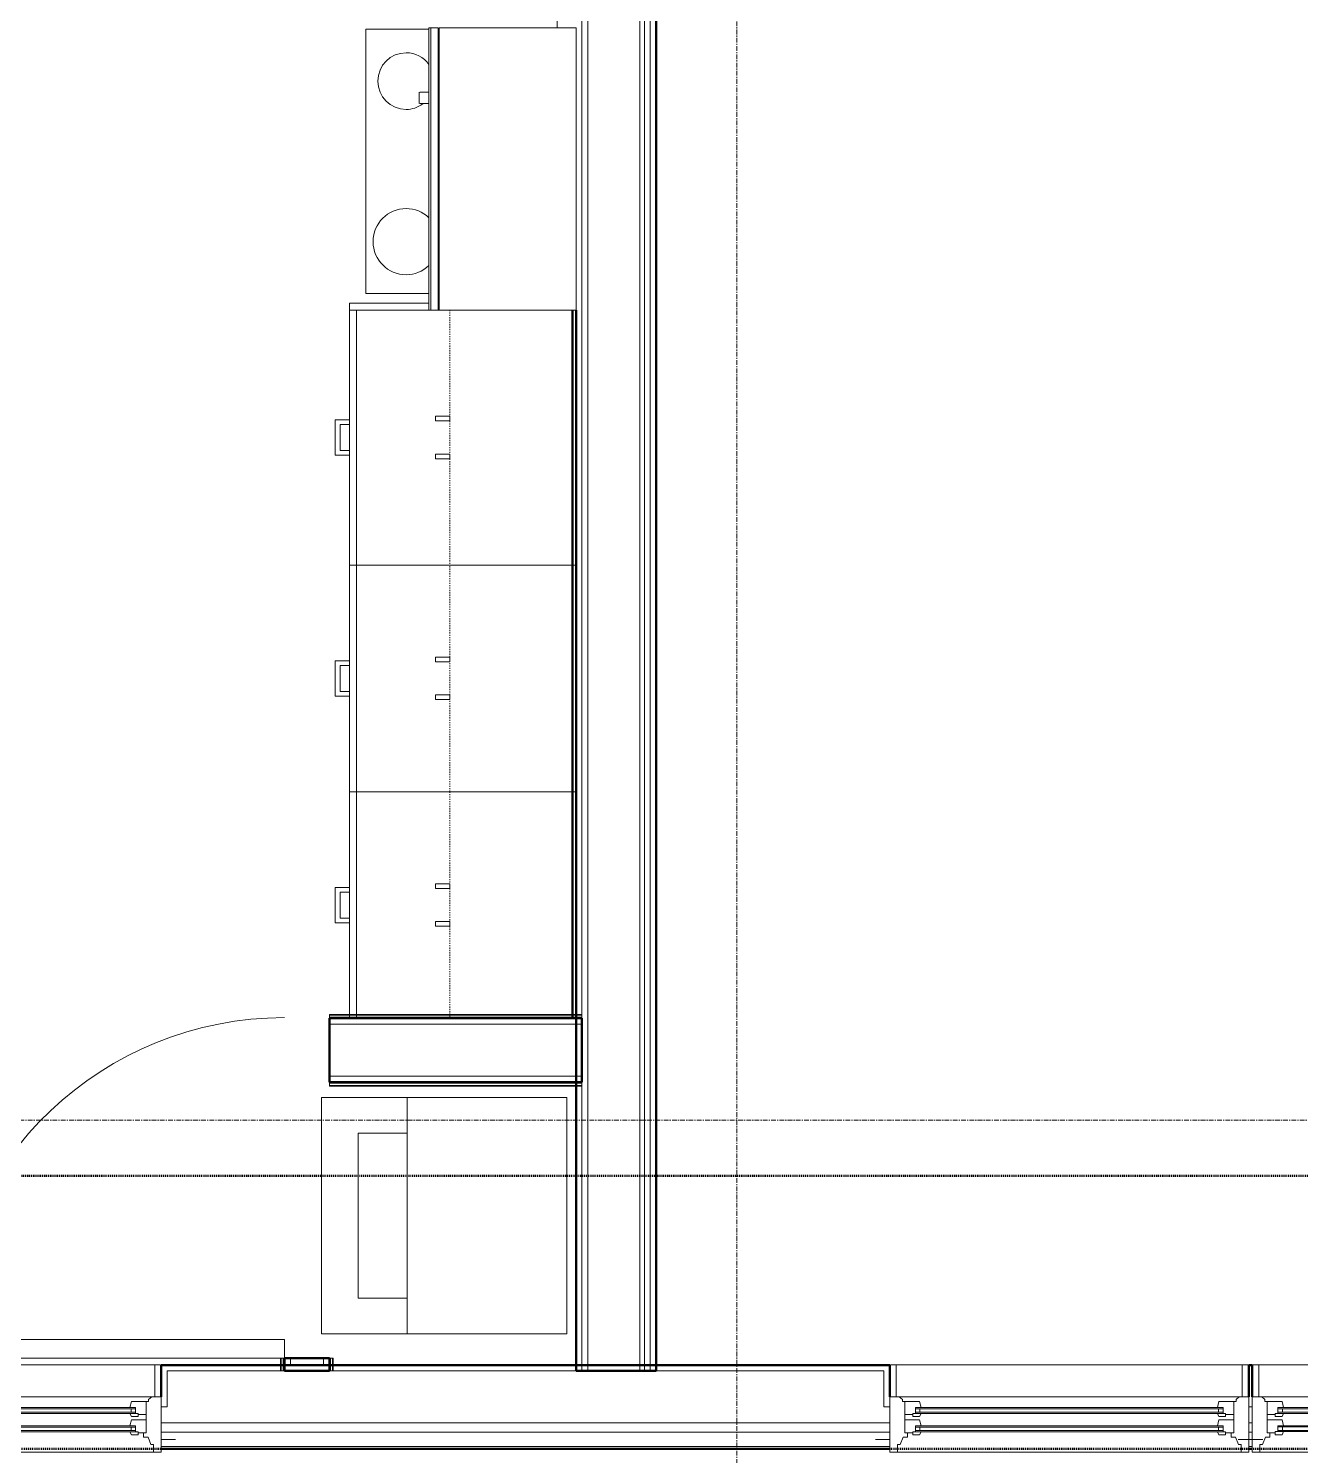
# Model space of a CAD drawing. Header units: inches. Extents: x -4235 to -464, y 9767 to 12344.
# Drawn here: x -2575.4 to -2440.6, y 11246.7 to 11397.8 of the extents above; entities that cross this region are included whole.
import ezdxf

# ---------------------------------------------------------------- set-up
doc = ezdxf.new("R2010")
doc.units = ezdxf.units.IN
doc.header["$MEASUREMENT"] = 0
for name, pattern in [('Dash', [0.25, 0.125, -0.125]), ('Dash 1_16_', [0.125, 0.0625, -0.0625]), ('Grid Line 1_2_', [0.875, 0.5, -0.125, 0.125, -0.125])]:
    doc.linetypes.add(name, pattern=pattern)
for name, color, linetype, lineweight in [('0-1', 7, 'Continuous', 5), ('0-2', 254, 'Continuous', 9), ('A-DOOR-1', 7, 'Continuous', 9), ('A-DOOR-2', 130, 'Continuous', 20), ('A-FLOR-4', 192, 'Continuous', 9), ('A-GLAZ-1', 151, 'Continuous', 9), ('A-GLAZ-2', 151, 'Continuous', 20), ('A-WALL', 113, 'Continuous', 13), ('A-WALL-1', 250, 'Continuous', 50), ('A-WALL-2', 50, 'Continuous', 13), ('A-WALL-3', 10, 'Continuous', 9), ('A-WALL-4', 254, 'Continuous', 9), ('A-WALL-5', 7, 'Continuous', 9), ('A-WALL-6', 113, 'Continuous', 9), ('A-WALL-7', 113, 'Continuous', 50), ('C-PROP-LINE-1', 91, 'Dash 1_16_', 50), ('I-WALL-1', 250, 'Continuous', 50), ('I-WALL-2', 10, 'Continuous', 9), ('I-WALL-3', 254, 'Continuous', 9), ('P-SANR-FIXT-1', 7, 'Continuous', 9), ('Q-CASE-1', 10, 'Continuous', 9), ('Q-CASE-2', 254, 'Continuous', 9), ('Q-CASE-3', 7, 'Continuous', 9), ('Q-CASE-4', 7, 'Dash', 9), ('Q-SPCQ-1', 7, 'Continuous', 9), ('S-GRID-1', 1, 'Grid Line 1_2_', 9)]:
    doc.layers.add(name, color=color, linetype=linetype, lineweight=lineweight)

# ---------------------------------------------------------------- blocks, each defined once
blk = doc.blocks.new('Range - 24_ x 30_-V169-BACKGROUND - 2ND FLOOR')
at = {"layer": 'Q-SPCQ-1'}
blk.add_line((29.13, -22), (30, -22), dxfattribs=at)
for centre, radius, start, end in [((6.5, -6), 3.5, 360, 180), ((23.5, -6), 3, 0, 180), ((6.5, -6), 3.5, 180, 223.5728), ((6.5, -6), 3.5, 316.3809, 0), ((23.5, -6), 3, 180, 216.0867), ((23.5, -6), 3, 306.1227, 0), ((6.5, -6), 3.5, 261.0228, 278.9772)]:
    blk.add_arc(centre, radius, start, end, dxfattribs=at)
blk = doc.blocks.new('Basic Wall _ INT - W4BØF - _5_8 GYP - 2X4 WOOD_BATT_ - 5_8 GYP_ - ___-3183707-BACKGROUND - 2ND FLOOR')
at = {"layer": 'A-WALL-3'}
for p, q in [((-2548.6, 11255.64), (-2548.6, 11256.26)), ((-2548.38, 11256.98), (-2548.37, 11256.98)), ((-2548.25, 11256.26), (-2548.25, 11255.64)), ((-2548.54, 11255.64), (-2548.66, 11255.64)), ((-2548.66, 11255.64), (-2548.6, 11255.64)), ((-2548.6, 11255.64), (-2548.46, 11255.64)), ((-2548.45, 11255.64), (-2548.54, 11255.64)), ((-2548.38, 11255.64), (-2548.45, 11255.64)), ((-2548.45, 11255.64), (-2548.39, 11255.64)), ((-2548.37, 11255.64), (-2548.38, 11255.64)), ((-2548.35, 11255.64), (-2548.37, 11255.64)), ((-2548.29, 11255.64), (-2548.35, 11255.64)), ((-2548.25, 11255.64), (-2548.29, 11255.64)), ((-2548.27, 11255.64), (-2548.25, 11255.64))]:
    blk.add_line(p, q, dxfattribs=at)
at = {"layer": 'A-WALL-4'}
for p, q in [((-2548.6, 11256.98), (-2548.66, 11256.98)), ((-2548.66, 11255.64), (-2548.66, 11256.26)), ((-2548.46, 11256.98), (-2548.6, 11256.98)), ((-2548.6, 11256.26), (-2548.6, 11256.98)), ((-2548.39, 11256.98), (-2548.45, 11256.98)), ((-2548.38, 11256.26), (-2548.38, 11255.64)), ((-2548.25, 11256.98), (-2548.27, 11256.98)), ((-2548.25, 11256.98), (-2548.25, 11256.26))]:
    blk.add_line(p, q, dxfattribs=at)
at = {"layer": 'A-WALL-5'}
for p, q in [((-2548.66, 11256.98), (-2548.38, 11256.98)), ((-2548.66, 11256.26), (-2548.66, 11256.98)), ((-2548.38, 11256.98), (-2548.38, 11256.26)), ((-2548.37, 11256.98), (-2548.29, 11256.98)), ((-2548.29, 11256.98), (-2548.25, 11256.98))]:
    blk.add_line(p, q, dxfattribs=at)
blk = doc.blocks.new('Basic Wall _ INT - W4BØF - _5_8 GYP - 2X4 WOOD_BATT_ - 5_8 GYP_ - ___-3183706-BACKGROUND - 2ND FLOOR')
at = {"layer": 'A-WALL-3'}
for p, q in [((-2543.5, 11256.26), (-2543.5, 11255.64)), ((-2543.15, 11255.64), (-2543.15, 11256.26)), ((-2543.5, 11255.64), (-2543.48, 11255.64)), ((-2543.46, 11255.64), (-2543.5, 11255.64)), ((-2543.42, 11255.64), (-2543.46, 11255.64)), ((-2543.4, 11255.64), (-2543.42, 11255.64)), ((-2543.38, 11255.64), (-2543.4, 11255.64)), ((-2543.36, 11255.64), (-2543.38, 11255.64)), ((-2543.38, 11255.64), (-2543.38, 11255.64)), ((-2543.36, 11255.64), (-2543.3, 11255.64)), ((-2543.3, 11255.64), (-2543.36, 11255.64)), ((-2543.21, 11255.64), (-2543.3, 11255.64)), ((-2543.29, 11255.64), (-2543.15, 11255.64)), ((-2543.09, 11255.64), (-2543.21, 11255.64)), ((-2543.15, 11255.64), (-2543.09, 11255.64))]:
    blk.add_line(p, q, dxfattribs=at)
at = {"layer": 'A-WALL-4'}
for p, q in [((-2543.48, 11256.98), (-2543.5, 11256.98)), ((-2543.5, 11256.98), (-2543.5, 11256.26)), ((-2543.38, 11256.98), (-2543.38, 11256.98)), ((-2543.38, 11255.64), (-2543.38, 11256.26)), ((-2543.3, 11256.98), (-2543.36, 11256.98)), ((-2543.15, 11256.98), (-2543.29, 11256.98)), ((-2543.09, 11256.98), (-2543.15, 11256.98)), ((-2543.15, 11256.28), (-2543.15, 11256.98)), ((-2543.09, 11255.64), (-2543.09, 11256.26))]:
    blk.add_line(p, q, dxfattribs=at)
at = {"layer": 'A-WALL-5'}
for p, q in [((-2543.5, 11256.98), (-2543.46, 11256.98)), ((-2543.46, 11256.98), (-2543.38, 11256.98)), ((-2543.38, 11256.26), (-2543.38, 11256.98)), ((-2543.38, 11256.98), (-2543.09, 11256.98)), ((-2543.09, 11256.26), (-2543.09, 11256.98))]:
    blk.add_line(p, q, dxfattribs=at)
blk = doc.blocks.new('Basic Wall _ INT - W6BØF - _5_8 GYP - 2X6 WOOD_BATT_ - 5_8 GYP_ - ___-3183763-BACKGROUND - 2ND FLOOR')
at = {"layer": 'A-WALL-3'}
for p, q in [((-2541.37, 11293.33), (-2517.75, 11293.33)), ((-2517.75, 11292.98), (-2541.37, 11292.98)), ((-2517.75, 11293.39), (-2517.37, 11293.39)), ((-2517.75, 11293.33), (-2517.37, 11293.33)), ((-2517.37, 11293.1), (-2517.75, 11293.1)), ((-2517.37, 11292.98), (-2517.75, 11292.98)), ((-2517.37, 11293.33), (-2516.75, 11293.33)), ((-2516.75, 11292.98), (-2517.37, 11292.98)), ((-2516.75, 11293.33), (-2516.75, 11293.39)), ((-2516.75, 11293.39), (-2516.75, 11293.1)), ((-2516.75, 11293.18), (-2516.75, 11293.33)), ((-2516.75, 11293.12), (-2516.75, 11293.18)), ((-2516.75, 11293.1), (-2516.75, 11293.09)), ((-2516.75, 11293.1), (-2516.75, 11293.1)), ((-2516.75, 11293.09), (-2516.75, 11293.08)), ((-2516.75, 11293.08), (-2516.75, 11293.04)), ((-2516.75, 11293.04), (-2516.75, 11293.02)), ((-2516.75, 11293.02), (-2516.75, 11292.98)), ((-2516.75, 11292.98), (-2516.75, 11293))]:
    blk.add_line(p, q, dxfattribs=at)
at = {"layer": 'A-WALL-4'}
for p, q in [((-2543.5, 11293.39), (-2543.5, 11293.33)), ((-2543.5, 11293.33), (-2543.5, 11293.18)), ((-2543.5, 11293.33), (-2541.37, 11293.33)), ((-2543.5, 11293.18), (-2543.5, 11293.12)), ((-2543.5, 11293), (-2543.5, 11292.98)), ((-2541.37, 11292.98), (-2543.5, 11292.98)), ((-2541.37, 11293.39), (-2517.75, 11293.39)), ((-2517.75, 11293.1), (-2541.37, 11293.1)), ((-2517.37, 11293.39), (-2516.75, 11293.39)), ((-2516.75, 11293.1), (-2517.37, 11293.1))]:
    blk.add_line(p, q, dxfattribs=at)
at = {"layer": 'A-WALL-5'}
for p, q in [((-2543.5, 11293.1), (-2543.5, 11293.39)), ((-2543.5, 11293.39), (-2541.37, 11293.39)), ((-2541.37, 11293.1), (-2543.5, 11293.1)), ((-2543.5, 11293.02), (-2543.5, 11293.1)), ((-2543.5, 11292.98), (-2543.5, 11293.02))]:
    blk.add_line(p, q, dxfattribs=at)
blk = doc.blocks.new('Basic Wall _ INT - W6BØF - _5_8 GYP - 2X6 WOOD_BATT_ - 5_8 GYP_ - ___-3183762-BACKGROUND - 2ND FLOOR')
at = {"layer": 'A-WALL-3'}
for p, q in [((-2516.75, 11286.23), (-2517.37, 11286.23)), ((-2517.37, 11285.88), (-2516.75, 11285.88)), ((-2516.75, 11286.23), (-2516.75, 11286.18)), ((-2516.75, 11286.2), (-2516.75, 11286.23)), ((-2516.75, 11286.18), (-2516.75, 11286.16)), ((-2516.75, 11286.16), (-2516.75, 11286.14)), ((-2516.75, 11286.14), (-2516.75, 11286.1)), ((-2516.75, 11286.1), (-2516.75, 11285.81)), ((-2516.75, 11286.02), (-2516.75, 11286.09)), ((-2516.75, 11285.88), (-2516.75, 11286.02)), ((-2516.75, 11285.81), (-2516.75, 11285.88))]:
    blk.add_line(p, q, dxfattribs=at)
at = {"layer": 'A-WALL-4'}
for p, q in [((-2543.5, 11286.23), (-2543.5, 11286.2)), ((-2517.37, 11286.23), (-2543.5, 11286.23)), ((-2543.5, 11286.09), (-2543.5, 11286.02)), ((-2543.5, 11286.02), (-2543.5, 11285.88)), ((-2543.5, 11285.88), (-2543.5, 11285.81)), ((-2543.5, 11285.88), (-2517.37, 11285.88)), ((-2517.37, 11286.1), (-2516.75, 11286.1)), ((-2517.37, 11285.81), (-2516.75, 11285.81))]:
    blk.add_line(p, q, dxfattribs=at)
at = {"layer": 'A-WALL-5'}
for p, q in [((-2543.5, 11286.18), (-2543.5, 11286.23)), ((-2543.5, 11286.1), (-2543.5, 11286.18)), ((-2543.5, 11286.1), (-2517.37, 11286.1)), ((-2543.5, 11285.81), (-2543.5, 11286.1)), ((-2543.5, 11285.81), (-2517.37, 11285.81))]:
    blk.add_line(p, q, dxfattribs=at)
blk = doc.blocks.new('SWING - SINGLE - FLUSH - 36_ x 80_ - OFFSET PIVOT DOOR AT MAGIC PAK AND WASHER_DRYER-3199415-BACKGROUND - 2ND FLOOR')
at = {"layer": 'A-DOOR-1'}
blk.add_arc((18, -2.38), 36.07, 180, 266.8211, dxfattribs=at)
at = {"layer": 'A-DOOR-2'}
for p, q in [((16, -2.38), (16, -38.39)), ((18, -2.38), (16, -2.38)), ((18, -2.38), (18, -38.39)), ((18, -38.39), (16, -38.39))]:
    blk.add_line(p, q, dxfattribs=at)
blk = doc.blocks.new('Stacked Washer and Dryer - 26_x25_ - Private-1372850-BACKGROUND - 2ND FLOOR')
at = {"layer": 'P-SANR-FIXT-1'}
for p, q in [((0, 12.5), (26, 12.5)), ((0, 12.5), (0, -12.5)), ((16.90625, -12.5), (16.90625, 12.5)), ((26, 12.5), (26, -12.5)), ((22.09375, 8.75), (16.90625, 8.75)), ((22.09375, -8.75), (22.09375, 8.75)), ((16.90625, -8.75), (22.09375, -8.75)), ((26, -12.5), (0, -12.5))]:
    blk.add_line(p, q, dxfattribs=at)
blk = doc.blocks.new('30quot_MicrowaveVent_11166 - 70cm miele oven-2804781-BACKGROUND - 2ND FLOOR')
at = {"layer": 'Q-CASE-3'}
for p, q in [((15.68, 15.6), (-14.2, 15.6)), ((-14.2, 15.39), (-14.2, 15.6)), ((-14.2, 14.61), (-14.2, 15.39)), ((15.68, 15.39), (-14.2, 15.39)), ((8.88, 16.6), (7.69, 16.6)), ((7.69, 15.63), (7.69, 16.55)), ((8.88, 16.55), (8.88, 15.63)), ((15.68, 15.6), (15.68, 15.39)), ((15.68, 15.39), (15.68, 14.61)), ((15.68, 14.61), (-14.2, 14.61)), ((-14.2, 0), (-14.2, 14.49)), ((-14.2, 14.49), (15.68, 14.49)), ((15.68, 14.49), (15.68, 0)), ((-14.2, 0), (15.68, 0))]:
    blk.add_line(p, q, dxfattribs=at)
blk = doc.blocks.new('Base Cabinet 3 Drawer 230 - Base Cabinet 3 Drawer 230 27_-V23-BACKGROUND - 2ND FLOOR')
at = {"layer": 'Q-CASE-1'}
for p, q in [((-0.64, 24), (-1.14, 24)), ((-0.64, 24), (-1.14, 24)), ((2.11, 24), (2.61, 24)), ((2.11, 24), (2.61, 24)), ((-12.76, 0.37), (-12.76, 0)), ((-12.76, 0), (14.24, 0))]:
    blk.add_line(p, q, dxfattribs=at)
at = {"layer": 'Q-CASE-2'}
for p, q in [((-12.76, 24), (14.24, 24)), ((-12.76, 23.25), (-12.76, 24)), ((14.24, 23.25), (-12.76, 23.25)), ((-12.76, 23.25), (-12.76, 0.37)), ((-0.64, 24), (-1.14, 24)), ((2.11, 24), (2.61, 24)), ((14.24, 24), (14.24, 23.25)), ((14.24, 15.6), (14.24, 23.25)), ((14.24, 14.49), (14.24, 14.61))]:
    blk.add_line(p, q, dxfattribs=at)
at = {"layer": 'Q-CASE-3'}
for p, q in [((2.61, 25.5), (-1.14, 25.5)), ((-1.14, 25.5), (-1.14, 24)), ((-0.64, 24), (-0.64, 25)), ((-0.64, 25), (2.11, 25)), ((2.11, 25), (2.11, 24)), ((2.61, 24), (2.61, 25.5))]:
    blk.add_line(p, q, dxfattribs=at)
blk = doc.blocks.new('Base Cabinet 3 Drawer 230 - Base Cabinet 3 Drawer 230 24_-V24-BACKGROUND - 2ND FLOOR')
at = {"layer": 'Q-CASE-1'}
for p, q in [((-0.64, 24), (-1.14, 24)), ((-0.64, 24), (-1.14, 24)), ((2.11, 24), (2.61, 24)), ((2.11, 24), (2.61, 24)), ((-11.26, 0.37), (-11.26, 0)), ((12.74, 0), (12.74, 0.37)), ((-11.26, 0), (12.74, 0))]:
    blk.add_line(p, q, dxfattribs=at)
at = {"layer": 'Q-CASE-2'}
for p, q in [((-11.26, 24), (12.74, 24)), ((-11.26, 23.25), (-11.26, 24)), ((12.74, 23.25), (-11.26, 23.25)), ((-11.26, 23.25), (-11.26, 0.37)), ((-0.64, 24), (-1.14, 24)), ((2.11, 24), (2.61, 24)), ((12.74, 24), (12.74, 23.25)), ((12.74, 0.37), (12.74, 23.25))]:
    blk.add_line(p, q, dxfattribs=at)
at = {"layer": 'Q-CASE-3'}
for p, q in [((2.61, 25.5), (-1.14, 25.5)), ((-1.14, 25.5), (-1.14, 24)), ((-0.64, 24), (-0.64, 25)), ((-0.64, 25), (2.11, 25)), ((2.11, 25), (2.11, 24)), ((2.61, 24), (2.61, 25.5))]:
    blk.add_line(p, q, dxfattribs=at)
blk = doc.blocks.new('Base Cabinet 3 Drawer 230 - Base Cabinet 3 Drawer 230 24_-V26-BACKGROUND - 2ND FLOOR')
at = {"layer": 'Q-CASE-1'}
for p, q in [((-11.26, -0.37), (-11.26, 0)), ((-11.26, 0), (12.74, 0)), ((12.74, 0), (12.74, -0.37)), ((12.74, -0.37), (12.74, -23.25)), ((-1.14, -24), (-0.64, -24)), ((-1.14, -24), (-0.64, -24)), ((2.61, -24), (2.11, -24)), ((2.61, -24), (2.11, -24)), ((12.74, -24), (12.74, -23.25))]:
    blk.add_line(p, q, dxfattribs=at)
at = {"layer": 'Q-CASE-2'}
for p, q in [((-11.26, -23.25), (-11.26, -0.37)), ((-11.26, -23.25), (-11.26, -24)), ((12.74, -23.25), (-11.26, -23.25)), ((-11.26, -24), (12.74, -24)), ((-1.14, -24), (-0.64, -24)), ((2.61, -24), (2.11, -24))]:
    blk.add_line(p, q, dxfattribs=at)
at = {"layer": 'Q-CASE-3'}
for p, q in [((-1.14, -24), (-1.14, -25.5)), ((-0.64, -25), (-0.64, -24)), ((2.11, -24), (2.11, -25)), ((2.61, -25.5), (2.61, -24)), ((-1.14, -25.5), (2.61, -25.5)), ((2.11, -25), (-0.64, -25))]:
    blk.add_line(p, q, dxfattribs=at)
blk = doc.blocks.new('300 Series Wall Hung Cabinet_302 - 27_ X 24_-2768166-BACKGROUND - 2ND FLOOR')
at = {"layer": 'Q-CASE-3'}
for p, q in [((-2.25, -13.19), (-1.76, -13.19)), ((-2.25, -13.19), (-2.25, -14.69)), ((-1.76, -14.69), (-1.76, -13.19)), ((1.75, -13.19), (2.24, -13.19)), ((1.75, -13.19), (1.75, -14.69)), ((2.24, -14.69), (2.24, -13.19)), ((-2.25, -14.69), (-1.76, -14.69)), ((1.75, -14.69), (2.24, -14.69))]:
    blk.add_line(p, q, dxfattribs=at)
at = {"layer": 'Q-CASE-4'}
for p, q in [((13.5, -0.19), (-13.5, -0.19)), ((-13.5, -0.19), (-13.5, -13.19)), ((13.5, -13.19), (13.5, -0.19)), ((-13.5, -13.19), (13.5, -13.19))]:
    blk.add_line(p, q, dxfattribs=at)
blk = doc.blocks.new('300 Series Wall Hung Cabinet_302 - 24_ X 24_-2590484-BACKGROUND - 2ND FLOOR')
at = {"layer": 'Q-CASE-3'}
for p, q in [((-1.76, 14.69), (-2.25, 14.69)), ((-2.25, 14.69), (-2.25, 13.19)), ((-1.76, 13.19), (-1.76, 14.69)), ((2.24, 14.69), (1.75, 14.69)), ((1.75, 14.69), (1.75, 13.19)), ((2.24, 13.19), (2.24, 14.69)), ((-1.76, 13.19), (-2.25, 13.19)), ((2.24, 13.19), (1.75, 13.19))]:
    blk.add_line(p, q, dxfattribs=at)
at = {"layer": 'Q-CASE-4'}
for p, q in [((-12, 0.19), (-12, 13.19)), ((-12, 13.19), (12, 13.19)), ((12, 13.19), (12, 0.19)), ((12, 0.19), (-12, 0.19))]:
    blk.add_line(p, q, dxfattribs=at)
blk = doc.blocks.new('300 Series Wall Hung Cabinet_302 - 24_ X 24_-2588623-BACKGROUND - 2ND FLOOR')
at = {"layer": 'Q-CASE-3'}
for p, q in [((-2.25, -13.19), (-1.76, -13.19)), ((-2.25, -13.19), (-2.25, -14.69)), ((-1.76, -14.69), (-1.76, -13.19)), ((1.75, -13.19), (2.24, -13.19)), ((1.75, -13.19), (1.75, -14.69)), ((2.24, -14.69), (2.24, -13.19)), ((-2.25, -14.69), (-1.76, -14.69)), ((1.75, -14.69), (2.24, -14.69))]:
    blk.add_line(p, q, dxfattribs=at)
at = {"layer": 'Q-CASE-4'}
for p, q in [((12, -0.19), (-12, -0.19)), ((-12, -0.19), (-12, -13.19)), ((12, -13.19), (12, -0.19)), ((-12, -13.19), (12, -13.19))]:
    blk.add_line(p, q, dxfattribs=at)
blk = doc.blocks.new('CTR - 1st Phase - Unit Layouts_rvt-1-BACKGROUND - 2ND FLOOR')
at = {"layer": 'A-WALL-1'}
for p, q in [((-2517.75, 11367.98), (-2517.75, 11292.98)), ((-2517.37, 11292.98), (-2517.37, 11367.98)), ((-2516.75, 11292.98), (-2543.5, 11292.98)), ((-2543.5, 11292.98), (-2543.5, 11286.23)), ((-2517.75, 11292.98), (-2517.37, 11292.98)), ((-2516.75, 11286.23), (-2516.75, 11292.98)), ((-2543.5, 11286.23), (-2516.75, 11286.23)), ((-2543.5, 11256.98), (-2548.25, 11256.98)), ((-2548.25, 11256.98), (-2548.25, 11255.64)), ((-2543.5, 11255.64), (-2543.5, 11256.98)), ((-2548.25, 11255.64), (-2547.63, 11255.64)), ((-2547.63, 11255.64), (-2544.13, 11255.64)), ((-2544.13, 11255.64), (-2543.5, 11255.64))]:
    blk.add_line(p, q, dxfattribs=at)
at = {"layer": 'A-WALL-2'}
for p, q in [((-2516.75, 11292.35), (-2543.5, 11292.35)), ((-2516.75, 11286.85), (-2543.5, 11286.85)), ((-2547.63, 11256.98), (-2547.63, 11256.26)), ((-2547.63, 11256.26), (-2544.13, 11256.26)), ((-2544.13, 11256.98), (-2544.13, 11256.26))]:
    blk.add_line(p, q, dxfattribs=at)
at = {"layer": 'A-WALL-3'}
for p, q in [((-2517.37, 11292.98), (-2517.37, 11367.98)), ((-2541.37, 11292.98), (-2543.5, 11292.98)), ((-2517.75, 11292.98), (-2541.37, 11292.98)), ((-2517.37, 11292.98), (-2517.75, 11292.98)), ((-2517.37, 11292.98), (-2517.75, 11292.98)), ((-2516.75, 11292.98), (-2517.37, 11292.98)), ((-2516.75, 11292.98), (-2516.75, 11286.23)), ((-2543.5, 11286.23), (-2517.37, 11286.23)), ((-2517.37, 11286.23), (-2516.75, 11286.23)), ((-2548.25, 11256.98), (-2548.25, 11256.26)), ((-2548.25, 11256.26), (-2548.25, 11255.64)), ((-2543.5, 11256.26), (-2543.5, 11256.98)), ((-2543.5, 11255.64), (-2543.5, 11256.26)), ((-2543.5, 11255.64), (-2548.25, 11255.64))]:
    blk.add_line(p, q, dxfattribs=at)
at = {"layer": 'A-WALL-4'}
for p, q in [((-2517.75, 11367.98), (-2517.75, 11292.98)), ((-2543.5, 11286.23), (-2543.5, 11292.98)), ((-2548.25, 11256.98), (-2543.5, 11256.98))]:
    blk.add_line(p, q, dxfattribs=at)
at = {"layer": 'A-WALL-6'}
for p, q in [((-2539.62, 11397.73), (-2539.62, 11369.73)), ((-2532.97, 11397.73), (-2539.62, 11397.73)), ((-2539.62, 11397.73), (-2539.62, 11369.73)), ((-2532.97, 11397.73), (-2539.62, 11397.73)), ((-2531.86, 11397.73), (-2531.98, 11397.73)), ((-2531.86, 11397.73), (-2531.98, 11397.73)), ((-2539.62, 11369.73), (-2532.97, 11369.73)), ((-2539.62, 11369.73), (-2532.97, 11369.73)), ((-2531.98, 11369.73), (-2531.86, 11369.73)), ((-2531.98, 11369.73), (-2531.86, 11369.73)), ((-2532.97, 11368.73), (-2541.37, 11368.73)), ((-2541.37, 11368.73), (-2541.37, 11292.98)), ((-2541.37, 11292.98), (-2541.37, 11368.73)), ((-2532.97, 11368.73), (-2541.37, 11368.73)), ((-2531.86, 11368.73), (-2531.98, 11368.73)), ((-2531.86, 11368.73), (-2531.98, 11368.73)), ((-2517.37, 11292.98), (-2517.37, 11367.98)), ((-2517.37, 11292.98), (-2517.37, 11367.98)), ((-2541.37, 11292.98), (-2517.75, 11292.98)), ((-2517.75, 11292.98), (-2541.37, 11292.98)), ((-2517.75, 11292.98), (-2517.37, 11292.98)), ((-2517.37, 11292.98), (-2517.75, 11292.98))]:
    blk.add_line(p, q, dxfattribs=at)
at = {"layer": '0-2'}
for name, p, rotation in [('Range - 24_ x 30_-V169-BACKGROUND - 2ND FLOOR', (-2541.37, 11368.73), 90.00000000012778), ('30quot_MicrowaveVent_11166 - 70cm miele oven-2804781-BACKGROUND - 2ND FLOOR', (-2517.37, 11382.18), 90.00000000000172), ('Base Cabinet 3 Drawer 230 - Base Cabinet 3 Drawer 230 27_-V23-BACKGROUND - 2ND FLOOR', (-2517.37, 11353.74), 90.00000000004715), ('300 Series Wall Hung Cabinet_302 - 27_ X 24_-2768166-BACKGROUND - 2ND FLOOR', (-2517.56, 11354.48), 270.0000000000029), ('Base Cabinet 3 Drawer 230 - Base Cabinet 3 Drawer 230 24_-V24-BACKGROUND - 2ND FLOOR', (-2517.37, 11328.24), 90.00000000004715), ('300 Series Wall Hung Cabinet_302 - 24_ X 24_-2590484-BACKGROUND - 2ND FLOOR', (-2517.56, 11328.98), 90.0000000000029), ('Base Cabinet 3 Drawer 230 - Base Cabinet 3 Drawer 230 24_-V26-BACKGROUND - 2ND FLOOR', (-2517.37, 11305.71), 269.9999999999575), ('300 Series Wall Hung Cabinet_302 - 24_ X 24_-2588623-BACKGROUND - 2ND FLOOR', (-2517.56, 11304.98), 270.0000000000029), ('SWING - SINGLE - FLUSH - 36_ x 80_ - OFFSET PIVOT DOOR AT MAGIC PAK AND WASHER_DRYER-3199415-BACKGROUND - 2ND FLOOR', (-2545.88, 11274.98), 270.000000000112), ('Stacked Washer and Dryer - 26_x25_ - Private-1372850-BACKGROUND - 2ND FLOOR', (-2518.34, 11272.08), 180)]:
    blk.add_blockref(name, p, dxfattribs=dict(at, rotation=rotation))
for name in ['Basic Wall _ INT - W6BØF - _5_8 GYP - 2X6 WOOD_BATT_ - 5_8 GYP_ - ___-3183763-BACKGROUND - 2ND FLOOR', 'Basic Wall _ INT - W6BØF - _5_8 GYP - 2X6 WOOD_BATT_ - 5_8 GYP_ - ___-3183762-BACKGROUND - 2ND FLOOR', 'Basic Wall _ INT - W4BØF - _5_8 GYP - 2X4 WOOD_BATT_ - 5_8 GYP_ - ___-3183707-BACKGROUND - 2ND FLOOR', 'Basic Wall _ INT - W4BØF - _5_8 GYP - 2X4 WOOD_BATT_ - 5_8 GYP_ - ___-3183706-BACKGROUND - 2ND FLOOR']:
    blk.add_blockref(name, (0, 0), dxfattribs=at)
blk = doc.blocks.new('CTR - 1st Phase - Common Walls_rvt-1-BACKGROUND - 2ND FLOOR')
at = {"layer": 'A-WALL-2'}
for p, q in [((-2516.75, 11255.64), (-2516.75, 11640.61)), ((-2516.12, 11255.64), (-2516.12, 11640.61)), ((-2510.62, 11255.64), (-2510.62, 11640.61)), ((-2510.12, 11255.64), (-2510.12, 11640.61)), ((-2509.5, 11255.64), (-2509.5, 11640.61))]:
    blk.add_line(p, q, dxfattribs=at)
at = {"layer": 'I-WALL-1'}
for p, q in [((-2508.87, 11255.64), (-2508.87, 11466.04)), ((-2517.37, 11367.98), (-2517.37, 11255.64)), ((-2517.37, 11255.64), (-2508.87, 11255.64))]:
    blk.add_line(p, q, dxfattribs=at)
at = {"layer": 'I-WALL-2'}
for p, q in [((-2517.37, 11367.98), (-2517.37, 11293.39)), ((-2517.37, 11293.39), (-2517.37, 11293.27)), ((-2517.37, 11293.27), (-2517.37, 11293.18)), ((-2517.37, 11293.18), (-2517.37, 11293.12)), ((-2517.37, 11292.98), (-2517.37, 11286.23)), ((-2517.37, 11286.08), (-2517.37, 11286.03)), ((-2517.37, 11286.02), (-2517.37, 11285.93)), ((-2517.37, 11285.93), (-2517.37, 11285.82)), ((-2517.37, 11256.26), (-2517.37, 11255.64)), ((-2508.87, 11255.64), (-2508.87, 11256.26)), ((-2508.87, 11255.64), (-2517.37, 11255.64))]:
    blk.add_line(p, q, dxfattribs=at)
at = {"layer": 'I-WALL-3'}
for p, q in [((-2508.87, 11256.26), (-2508.87, 11425.04)), ((-2517.37, 11285.82), (-2517.37, 11256.26))]:
    blk.add_line(p, q, dxfattribs=at)
blk = doc.blocks.new('Window-Double_Hung-Andersen-400_Series-Tilt_Wash - DOUBLE HUNG - REVERSE COTTAGE - 2ND FLOOR-2888466-BACKGROUND - 2ND FLOOR')
at = {"layer": 'A-GLAZ-1'}
for p, q in [((-19.01, 2.44), (-19.01, 3.94)), ((-19.01, 3.94), (-18.95, 3.94)), ((-18.95, 4.44), (18.95, 4.44)), ((-18.95, 1.06), (-18.95, 4.44)), ((-18.32, 1.06), (-18.32, 4.44)), ((18.32, 1.06), (18.32, 4.44)), ((18.95, 4.44), (18.95, 1.06)), ((18.95, 3.94), (19.01, 3.94)), ((19.01, 3.94), (19.01, 2.44)), ((-18.95, 2.44), (-19.01, 2.44)), ((19.01, 2.44), (18.95, 2.44)), ((18.95, 1.06), (-18.95, 1.06)), ((-16.29, -0.19), (-15.7, -0.19)), ((-16.29, -0.56), (-15.7, -0.56)), ((-15.82, -0.56), (-15.82, -0.19)), ((-15.7, -0.06), (15.7, -0.06)), ((-15.7, -0.19), (15.7, -0.19)), ((-15.7, -0.56), (15.7, -0.56)), ((-15.7, -0.69), (15.7, -0.69)), ((16.29, -0.19), (15.7, -0.19)), ((16.29, -0.56), (15.7, -0.56)), ((15.82, -0.56), (15.82, -0.19)), ((-16.29, -2.13), (-15.7, -2.13)), ((-16.29, -2.5), (-15.7, -2.5)), ((-15.82, -2.5), (-15.82, -2.13)), ((-15.7, -2), (15.7, -2)), ((-15.7, -2.13), (15.7, -2.13)), ((-15.7, -2.5), (15.7, -2.5)), ((-15.7, -2.63), (15.7, -2.63)), ((16.29, -2.13), (15.7, -2.13)), ((16.29, -2.5), (15.7, -2.5)), ((15.82, -2.5), (15.82, -2.13))]:
    blk.add_line(p, q, dxfattribs=at)
at = {"layer": 'A-GLAZ-2'}
for p, q in [((-19.01, 1.06), (19.01, 1.06)), ((-19.01, -4.81), (-19.01, 1.06)), ((-17.67, 0.78), (-18, 1.06)), ((-17.67, 0.78), (-17.67, 0.56)), ((-17.67, 0.56), (-15.86, 0.56)), ((-17.42, -2.75), (-17.42, 0.56)), ((-15.86, 0.56), (-15.7, -0.06)), ((15.86, 0.56), (15.7, -0.06)), ((17.67, 0.56), (15.86, 0.56)), ((17.42, -2.75), (17.42, 0.56)), ((17.67, 0.78), (18, 1.06)), ((17.67, 0.78), (17.67, 0.56)), ((19.01, 1.06), (19.01, -4.81)), ((-17.42, -0.81), (-16.57, -0.81)), ((-17.42, -1.38), (-15.86, -1.38)), ((-16.57, -0.69), (-16.57, -1.03)), ((-15.7, -0.69), (-16.57, -0.69)), ((-15.86, -1.03), (-16.57, -1.03)), ((-16.29, -0.69), (-16.29, -0.06)), ((-15.7, -0.06), (-16.29, -0.06)), ((-15.86, -1.03), (-15.7, -0.69)), ((-15.86, -1.38), (-15.7, -2)), ((15.7, -0.06), (16.29, -0.06)), ((15.86, -1.03), (15.7, -0.69)), ((15.7, -0.69), (16.57, -0.69)), ((15.86, -1.38), (15.7, -2)), ((15.86, -1.03), (16.57, -1.03)), ((17.42, -1.38), (15.86, -1.38)), ((16.29, -0.69), (16.29, -0.06)), ((16.57, -0.69), (16.57, -1.03)), ((17.42, -0.81), (16.57, -0.81)), ((-17.42, -2.75), (-16.57, -2.75)), ((-17.14, -3.19), (-17.14, -2.75)), ((-16.57, -2.63), (-16.57, -2.97)), ((-15.7, -2.63), (-16.57, -2.63)), ((-15.86, -2.97), (-16.57, -2.97)), ((-16.29, -2.63), (-16.29, -2)), ((-15.7, -2), (-16.29, -2)), ((-15.86, -2.97), (-15.7, -2.63)), ((15.7, -2), (16.29, -2)), ((15.86, -2.97), (15.7, -2.63)), ((15.7, -2.63), (16.57, -2.63)), ((15.86, -2.97), (16.57, -2.97)), ((16.29, -2.63), (16.29, -2)), ((16.57, -2.63), (16.57, -2.97)), ((17.42, -2.75), (16.57, -2.75)), ((17.14, -3.19), (17.14, -2.75)), ((-19.01, -3.44), (-20.51, -3.44)), ((-18.2, -4), (-17.92, -4)), ((-18.2, -4.81), (-18.2, -4)), ((-17.92, -4), (-17.61, -3.19)), ((-17.61, -3.19), (-17.14, -3.19)), ((17.61, -3.19), (17.14, -3.19)), ((17.92, -4), (17.61, -3.19)), ((18.2, -4), (17.92, -4)), ((18.2, -4.81), (18.2, -4)), ((19.01, -3.44), (20.51, -3.44)), ((19.01, -4.81), (-19.01, -4.81))]:
    blk.add_line(p, q, dxfattribs=at)
blk = doc.blocks.new('Window-Double_Hung-Andersen-400_Series-Tilt_Wash - DOUBLE HUNG - REVERSE COTTAGE - 2ND FLOOR-2888385-BACKGROUND - 2ND FLOOR')
at = {"layer": 'A-GLAZ-1'}
for p, q in [((-16.29, 2.5), (-15.7, 2.5)), ((-16.29, 2.12), (-15.7, 2.12)), ((-15.82, 2.5), (-15.82, 2.12)), ((-15.7, 2.62), (15.7, 2.62)), ((-15.7, 2.5), (15.7, 2.5)), ((-15.7, 2.12), (15.7, 2.12)), ((-15.7, 2), (15.7, 2)), ((16.29, 2.5), (15.7, 2.5)), ((16.29, 2.12), (15.7, 2.12)), ((15.82, 2.5), (15.82, 2.12)), ((-16.29, 0.56), (-15.7, 0.56)), ((-16.29, 0.19), (-15.7, 0.19)), ((-15.82, 0.56), (-15.82, 0.19)), ((-15.7, 0.69), (15.7, 0.69)), ((-15.7, 0.56), (15.7, 0.56)), ((-15.7, 0.19), (15.7, 0.19)), ((-15.7, 0.06), (15.7, 0.06)), ((16.29, 0.56), (15.7, 0.56)), ((16.29, 0.19), (15.7, 0.19)), ((15.82, 0.56), (15.82, 0.19)), ((18.95, -1.06), (-18.95, -1.06)), ((-18.95, -1.06), (-18.95, -4.44)), ((-18.32, -1.06), (-18.32, -4.44)), ((18.32, -1.06), (18.32, -4.44)), ((18.95, -4.44), (18.95, -1.06)), ((-19.01, -3.94), (-19.01, -2.44)), ((-19.01, -2.44), (-18.95, -2.44)), ((18.95, -2.44), (19.01, -2.44)), ((19.01, -2.44), (19.01, -3.94)), ((-18.95, -3.94), (-19.01, -3.94)), ((-18.95, -4.44), (18.95, -4.44)), ((19.01, -3.94), (18.95, -3.94))]:
    blk.add_line(p, q, dxfattribs=at)
at = {"layer": 'A-GLAZ-2'}
for p, q in [((19.01, 4.81), (-19.01, 4.81)), ((-19.01, 4.81), (-19.01, -1.06)), ((-18.2, 4.81), (-18.2, 4)), ((18.2, 4.81), (18.2, 4)), ((19.01, -1.06), (19.01, 4.81)), ((-19.01, 3.44), (-20.51, 3.44)), ((-18.2, 4), (-17.92, 4)), ((-17.92, 4), (-17.61, 3.19)), ((-17.61, 3.19), (-17.14, 3.19)), ((-17.14, 3.19), (-17.14, 2.75)), ((17.14, 3.19), (17.14, 2.75)), ((17.61, 3.19), (17.14, 3.19)), ((17.92, 4), (17.61, 3.19)), ((18.2, 4), (17.92, 4)), ((19.01, 3.44), (20.51, 3.44)), ((-17.42, 2.75), (-16.57, 2.75)), ((-17.42, 2.75), (-17.42, -0.56)), ((-15.86, 2.97), (-16.57, 2.97)), ((-16.57, 2.62), (-16.57, 2.97)), ((-15.7, 2.62), (-16.57, 2.62)), ((-16.29, 2.62), (-16.29, 2)), ((-15.7, 2), (-16.29, 2)), ((-15.86, 2.97), (-15.7, 2.62)), ((-15.86, 1.37), (-15.7, 2)), ((15.86, 2.97), (15.7, 2.62)), ((15.7, 2.62), (16.57, 2.62)), ((15.7, 2), (16.29, 2)), ((15.86, 1.37), (15.7, 2)), ((15.86, 2.97), (16.57, 2.97)), ((16.29, 2.62), (16.29, 2)), ((16.57, 2.62), (16.57, 2.97)), ((17.42, 2.75), (16.57, 2.75)), ((17.42, 2.75), (17.42, -0.56)), ((-17.42, 1.37), (-15.86, 1.37)), ((-17.42, 0.81), (-16.57, 0.81)), ((-15.86, 1.03), (-16.57, 1.03)), ((-16.57, 0.69), (-16.57, 1.03)), ((-15.7, 0.69), (-16.57, 0.69)), ((-16.29, 0.69), (-16.29, 0.06)), ((-15.7, 0.06), (-16.29, 0.06)), ((-15.86, 1.03), (-15.7, 0.69)), ((-15.86, -0.56), (-15.7, 0.06)), ((15.86, 1.03), (15.7, 0.69)), ((15.7, 0.69), (16.57, 0.69)), ((15.7, 0.06), (16.29, 0.06)), ((15.86, -0.56), (15.7, 0.06)), ((17.42, 1.37), (15.86, 1.37)), ((15.86, 1.03), (16.57, 1.03)), ((16.29, 0.69), (16.29, 0.06)), ((16.57, 0.69), (16.57, 1.03)), ((17.42, 0.81), (16.57, 0.81)), ((-19.01, -1.06), (19.01, -1.06)), ((-17.67, -0.78), (-18, -1.06)), ((-17.67, -0.78), (-17.67, -0.56)), ((-17.67, -0.56), (-15.86, -0.56)), ((17.67, -0.56), (15.86, -0.56)), ((17.67, -0.78), (17.67, -0.56)), ((17.67, -0.78), (18, -1.06))]:
    blk.add_line(p, q, dxfattribs=at)
blk = doc.blocks.new('Family - ___-2835860-BACKGROUND - 2ND FLOOR')
at = {"layer": 'C-PROP-LINE-1'}
blk.add_line((-2067.92, 11247.39), (-3401.42, 11247.39), dxfattribs=at)
blk = doc.blocks.new('Family - ___-2835903-BACKGROUND - 2ND FLOOR')
at = {"layer": 'C-PROP-LINE-1'}
blk.add_line((-2096.82, 11276.29), (-3400.92, 11276.29), dxfattribs=at)
blk = doc.blocks.new('Family - ___-2835932-BACKGROUND - 2ND FLOOR')
at = {"layer": 'C-PROP-LINE-1'}
blk.add_line((-2067.92, 11247.39), (-3401.42, 11247.39), dxfattribs=at)

msp = doc.modelspace()

# ---------------------------------------------------------------- linework, layer by layer
at = {"layer": 'A-FLOR-4'}
msp.add_line((-2445.74, 11250.14), (-2445.74, 11250.14), dxfattribs=at)
at = {"layer": 'A-WALL'}
for p, q in [((-2560.69, 11255.64), (-2560.69, 11251.83)), ((-2484.76, 11255.64), (-2560.69, 11255.64)), ((-2484.76, 11251.83), (-2484.76, 11255.64)), ((-2561.31, 11251.83), (-2560.69, 11251.83)), ((-2484.76, 11251.83), (-2484.14, 11251.83)), ((-2446.11, 11251.83), (-2445.74, 11251.83)), ((-2561.31, 11250.14), (-2484.14, 11250.14)), ((-2446.11, 11250.14), (-2445.74, 11250.14)), ((-2561.31, 11249.14), (-2484.14, 11249.14)), ((-2446.11, 11249.14), (-2445.74, 11249.14)), ((-2561.31, 11247.64), (-2484.14, 11247.64)), ((-2446.11, 11247.64), (-2445.74, 11247.64))]:
    msp.add_line(p, q, dxfattribs=at)
at = {"layer": 'A-WALL-6'}
for p, q in [((-2561.37, 11256.26), (-2561.31, 11256.26)), ((-2484.14, 11256.26), (-2484.07, 11256.26)), ((-2446.17, 11256.26), (-2446.11, 11256.26)), ((-2445.74, 11256.26), (-2445.67, 11256.26))]:
    msp.add_line(p, q, dxfattribs=at)
at = {"layer": 'A-WALL-7'}
for p, q in [((-2484.14, 11256.26), (-2561.31, 11256.26)), ((-2561.31, 11256.26), (-2561.31, 11252.89)), ((-2484.14, 11252.89), (-2484.14, 11256.26)), ((-2445.74, 11256.26), (-2446.11, 11256.26)), ((-2446.11, 11256.26), (-2446.11, 11252.89)), ((-2445.74, 11252.89), (-2445.74, 11256.26)), ((-2561.31, 11247.39), (-2484.14, 11247.39)), ((-2446.11, 11247.39), (-2445.74, 11247.39))]:
    msp.add_line(p, q, dxfattribs=at)
at = {"layer": 'S-GRID-1'}
for p, q in [((-2500.32, 9836.18), (-2500.32, 12294.59)), ((-464.45, 11282.19), (-4185.7, 11282.19))]:
    msp.add_line(p, q, dxfattribs=at)

# ---------------------------------------------------------------- block references
at = {"layer": '0-1'}
for name in ['CTR - 1st Phase - Unit Layouts_rvt-1-BACKGROUND - 2ND FLOOR', 'CTR - 1st Phase - Common Walls_rvt-1-BACKGROUND - 2ND FLOOR']:
    msp.add_blockref(name, (0, 0), dxfattribs=at)
at = {"layer": 'A-GLAZ-1'}
for p in [(-2580.32, 11251.83), (-2465.12, 11251.83)]:
    msp.add_blockref('Window-Double_Hung-Andersen-400_Series-Tilt_Wash - DOUBLE HUNG - REVERSE COTTAGE - 2ND FLOOR-2888466-BACKGROUND - 2ND FLOOR', p, dxfattribs=at)
at = {"layer": 'A-GLAZ-1', "rotation": 180}
msp.add_blockref('Window-Double_Hung-Andersen-400_Series-Tilt_Wash - DOUBLE HUNG - REVERSE COTTAGE - 2ND FLOOR-2888385-BACKGROUND - 2ND FLOOR', (-2426.72, 11251.83), dxfattribs=at)
at = {"layer": 'C-PROP-LINE-1'}
for name in ['Family - ___-2835860-BACKGROUND - 2ND FLOOR', 'Family - ___-2835932-BACKGROUND - 2ND FLOOR', 'Family - ___-2835903-BACKGROUND - 2ND FLOOR']:
    msp.add_blockref(name, (0, 0), dxfattribs=at)

doc.saveas('drawing.dxf')
